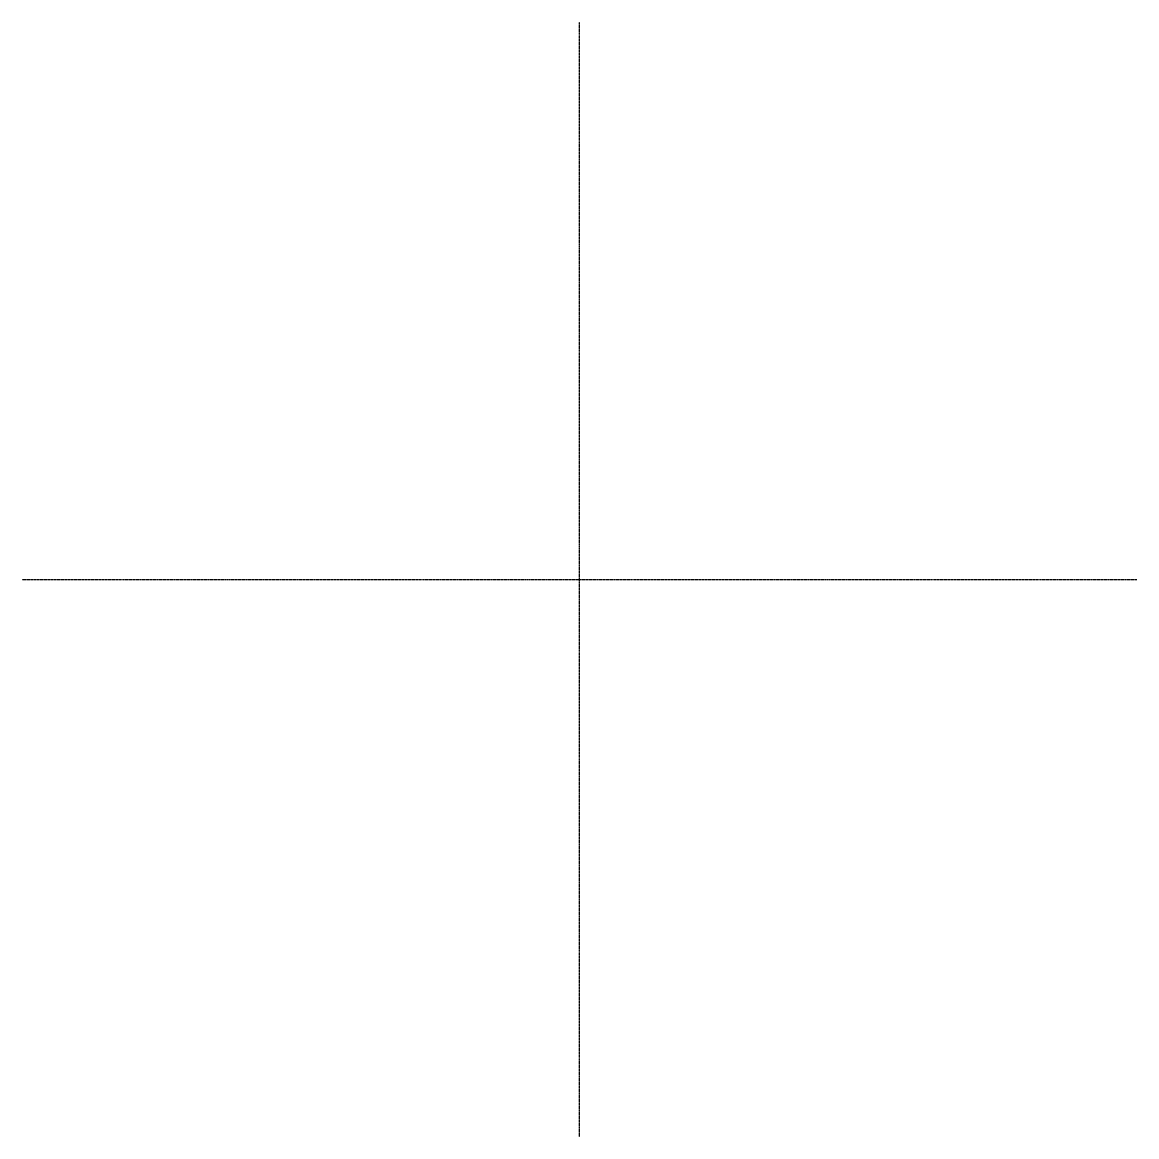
# Model space of a CAD drawing. Header units: millimetres. Extents: x -349030 to 348967, y -349017 to 348980.
import ezdxf

# ---------------------------------------------------------------- set-up
doc = ezdxf.new("R2010")
doc.units = ezdxf.units.MM
doc.header["$PDSIZE"] = -1
doc.linetypes.add('CENTERX2', pattern=[20.32, 12.7, -2.54, 2.54, -2.54])

msp = doc.modelspace()

# ---------------------------------------------------------------- linework, layer by layer
at = {"color": 7, "linetype": 'CENTERX2'}
for p, q in [((0, -349017), (0, 348980)), ((-349030, 0), (348967, 0))]:
    msp.add_line(p, q, dxfattribs=at)
at = {"color": 7, "linetype": 'Continuous'}
for p, q in [((-30, 24), (-30, -24)), ((24, 30), (-24, 30)), ((30, 24), (30, -24)), ((24, -30), (-24, -30))]:
    msp.add_line(p, q, dxfattribs=at)
for centre, radius in [((-24, 22), 1.52), ((0, 16), 9), ((24, 22), 1.52), ((-24, -11), 1.52), ((-10, -22), 1.52), ((10, -22), 1.52)]:
    msp.add_circle(centre, radius, dxfattribs=at)
for centre, start, end in [((-24, 24), 90, 180), ((24, 24), 0, 90), ((-24, -24), 180, 270), ((24, -24), 270, 0)]:
    msp.add_arc(centre, 5.76, start, end, dxfattribs=at)
for p in [(-30, 0), (0, 30), (30, 0), (0, -30)]:
    msp.add_point(p, dxfattribs=at)

doc.saveas('drawing.dxf')
